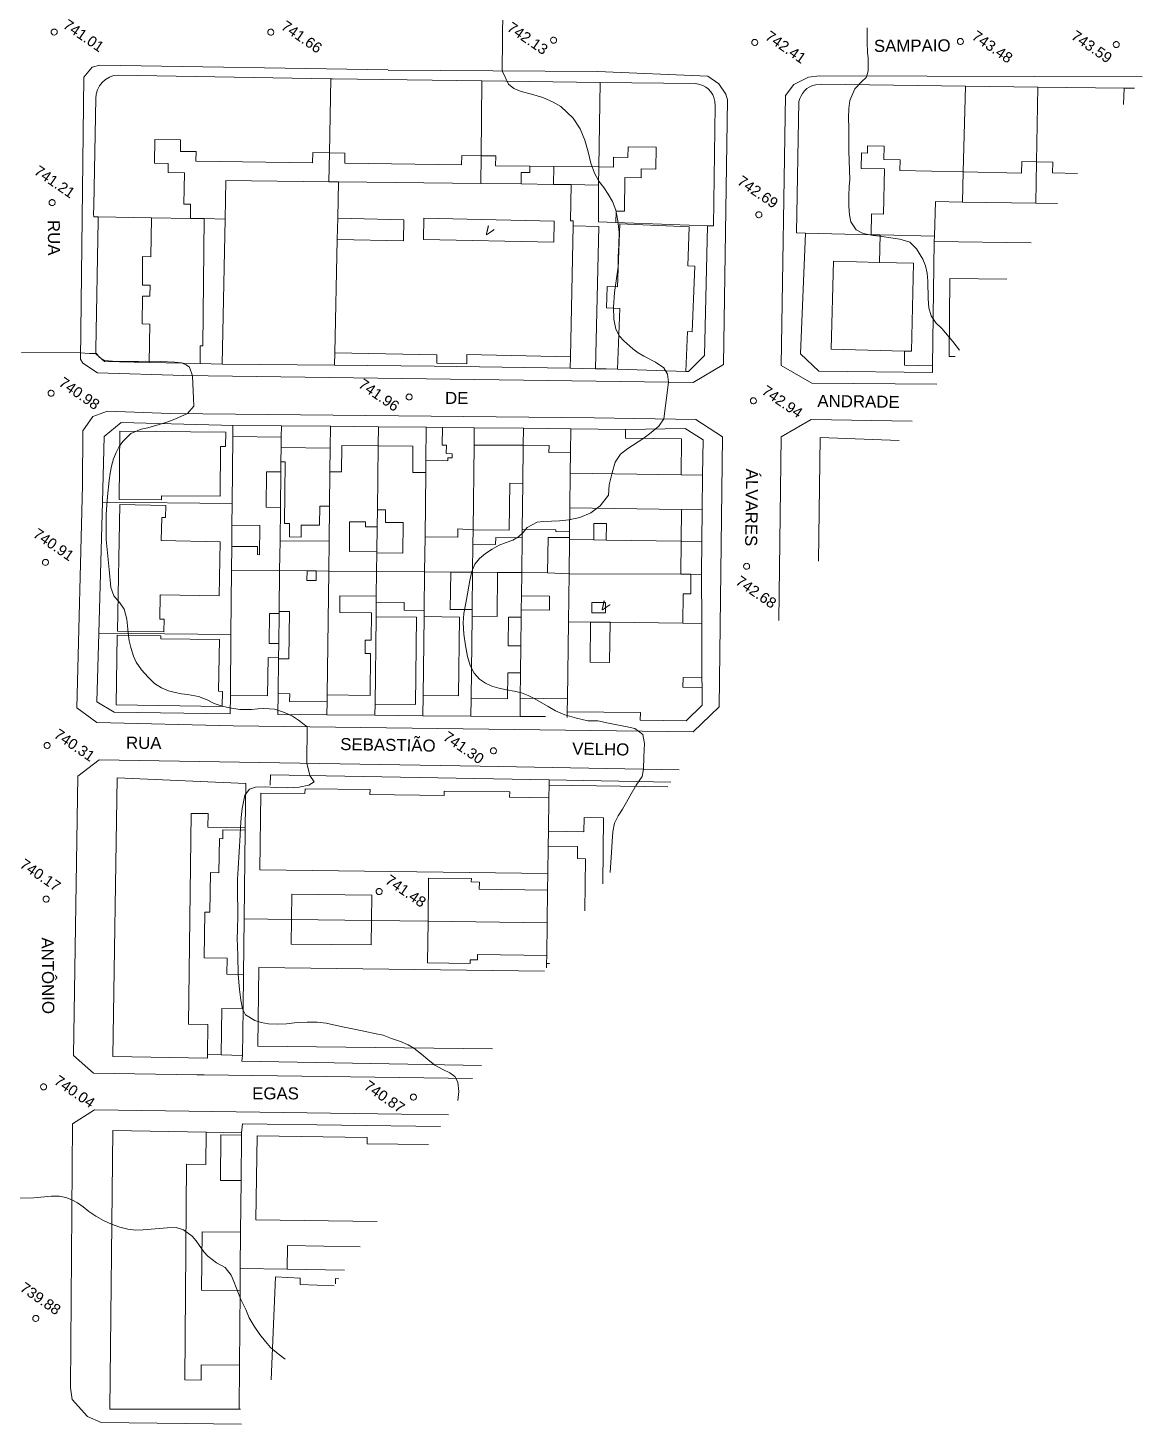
# Model space of a CAD drawing. Header units: metres. Extents: x 322294 to 7190115, y 7390841 to 10157759.
# Drawn here: x 323578.5 to 323763.4, y 7393015.8 to 7393247.5 of the extents above; entities that cross this region are included whole.
import ezdxf
from ezdxf.enums import TextEntityAlignment as Align

# ---------------------------------------------------------------- set-up
doc = ezdxf.new("R2010")
doc.units = ezdxf.units.M
doc.layers.get('0').update_dxf_attribs({"lineweight": 18})
for name, color, linetype, lineweight in [('100_SIST_VIARIO_MEIO_FIO', 1, 'Continuous', 18), ('160_P_SIMP_ASF_TOP', 7, 'Continuous', 18), ('168_P_SIMP_PARALE_TOP', 7, 'Continuous', 18), ('206_MURO_E_MURO_ARRIMO', 7, 'Continuous', 18), ('214_PROJ_BEIRAL_EDIF', 10, 'Continuous', 18), ('600_CURVA_MESTRA', 14, 'Continuous', 18), ('604_CURVA_INTERM', 7, 'Continuous', 18), ('606_PTO_COTADO', 7, 'Continuous', 18), ('608_PTO_COTADO_INTERVIA', 1, 'Continuous', 18)]:
    doc.layers.add(name, color=color, linetype=linetype, lineweight=lineweight)
doc.styles.add('Style-Arial', font='arial.ttf', dxfattribs={"height": 1.75})

# ---------------------------------------------------------------- blocks, each defined once
blk = doc.blocks.new('SP09')
at = {"color": 0, "linetype": 'Continuous'}
blk.add_lwpolyline([(-0.03, -0.51), (-0.14, -0.49), (-0.24, -0.46), (-0.31, -0.42), (-0.35, -0.39), (-0.42, -0.31), (-0.47, -0.24), (-0.51, -0.15), (-0.52, -0.09), (-0.52, 0.03), (-0.51, 0.11), (-0.48, 0.2), (-0.44, 0.27), (-0.4, 0.33), (-0.32, 0.39), (-0.23, 0.44), (-0.15, 0.48), (-0.1, 0.48), (-0.03, 0.48), (0.08, 0.48), (0.19, 0.44), (0.27, 0.4), (0.35, 0.32), (0.41, 0.23), (0.46, 0.11), (0.48, 0.03), (0.48, -0.03), (0.47, -0.08), (0.44, -0.21), (0.38, -0.3), (0.31, -0.38), (0.23, -0.44), (0.1, -0.49), (0.02, -0.51)], close=True, dxfattribs=at)
blk = doc.blocks.new('SP10')
at = {"color": 0, "linetype": 'Continuous'}
blk.add_lwpolyline([(-0.03, -0.51), (-0.14, -0.49), (-0.24, -0.46), (-0.31, -0.42), (-0.35, -0.39), (-0.42, -0.31), (-0.47, -0.24), (-0.51, -0.15), (-0.52, -0.09), (-0.52, 0.03), (-0.51, 0.11), (-0.48, 0.2), (-0.44, 0.27), (-0.4, 0.33), (-0.32, 0.39), (-0.23, 0.44), (-0.15, 0.48), (-0.1, 0.48), (-0.03, 0.48), (0.08, 0.48), (0.19, 0.44), (0.27, 0.4), (0.35, 0.32), (0.41, 0.23), (0.46, 0.11), (0.48, 0.03), (0.48, -0.03), (0.47, -0.08), (0.44, -0.21), (0.38, -0.3), (0.31, -0.38), (0.23, -0.44), (0.1, -0.49), (0.02, -0.51)], close=True, dxfattribs=at)

msp = doc.modelspace()

# ---------------------------------------------------------------- linework, layer by layer
at = {"layer": '100_SIST_VIARIO_MEIO_FIO'}
for points in [[(323604.357, 7393189.792), (323590.021, 7393190.247), (323587.569, 7393191.875), (323587.169, 7393192.508), (323587.725, 7393239.342), (323589.118, 7393240.981), (323590.397, 7393241.331), (323638.238, 7393240.537)], [(323638.24, 7393240.499), (323673.008, 7393240.265), (323691.315, 7393239.516), (323693.107, 7393238.258), (323694.3, 7393236.507), (323694.558, 7393235.57), (323693.914, 7393191.639), (323688.852, 7393188.674), (323604.357, 7393189.793)], [(323729.286, 7393188.364), (323708.545, 7393188.53), (323703.487, 7393191.498), (323704.188, 7393236.277), (323705.576, 7393238.114), (323708.001, 7393239.334), (323709.858, 7393239.583), (323763.376, 7393239.372)], [(323602.062, 7393183.519), (323672.45, 7393182.797), (323689.326, 7393182.521), (323693.713, 7393179.656), (323693.198, 7393134.831), (323688.886, 7393130.649), (323612.541, 7393131.669), (323589.9, 7393132.232), (323586.585, 7393134.663), (323587.536, 7393171.619)], [(323587.536, 7393171.619), (323587.56, 7393180.619), (323589.238, 7393183.037), (323591.665, 7393183.874), (323602.062, 7393183.519)], [(323703.076, 7393149.147), (323703.478, 7393179.665), (323708.47, 7393182.493), (323725.205, 7393182.259)], [(323606.493, 7393073.72), (323589.333, 7393073.991), (323586.015, 7393076.933), (323586.721, 7393123.31), (323590.307, 7393126.044), (323653.506, 7393124.983), (323686.528, 7393124.388)], [(323652.271, 7393073.131), (323607.715, 7393073.72), (323606.493, 7393073.72)], [(323613.929, 7393015.762), (323590.61, 7393016.046), (323588.321, 7393016.993), (323585.821, 7393019.853), (323585.511, 7393021.768), (323585.847, 7393065.616), (323589.48, 7393067.919), (323640.462, 7393067.187), (323648.233, 7393067.089)]]:
    msp.add_lwpolyline(points, dxfattribs=at)
at = {"layer": '206_MURO_E_MURO_ARRIMO'}
for p, q in [((323707.503, 7393213.437), (323706.709, 7393193.435)), ((323645.883, 7393191.358), (323629.337, 7393191.531)), ((323668.44, 7393191.017), (323645.883, 7393191.358)), ((323706.709, 7393193.435), (323709.725, 7393190.517)), ((323672.681, 7393190.953), (323668.44, 7393191.017)), ((323709.725, 7393190.517), (323728.586, 7393190.337)), ((323591.134, 7393179.666), (323593.908, 7393182.031)), ((323593.908, 7393182.031), (323610.578, 7393181.549)), ((323590.826, 7393168.788), (323591.134, 7393179.666)), ((323610.578, 7393181.549), (323612.455, 7393181.532)), ((323612.455, 7393181.532), (323620.521, 7393181.457)), ((323620.521, 7393181.457), (323628.662, 7393181.382)), ((323628.662, 7393181.382), (323636.615, 7393181.308)), ((323636.615, 7393181.308), (323644.578, 7393181.235)), ((323644.578, 7393181.235), (323647.243, 7393181.205)), ((323652.532, 7393181.145), (323660.699, 7393181.053)), ((323660.699, 7393181.053), (323668.57, 7393180.964)), ((323677.63, 7393180.861), (323687.517, 7393181.034)), ((323687.517, 7393181.034), (323690.514, 7393179.128)), ((323690.514, 7393179.128), (323690.445, 7393173.26)), ((323590.21, 7393147.026), (323590.826, 7393168.788)), ((323690.378, 7393167.528), (323690.317, 7393162.25)), ((323690.317, 7393162.25), (323690.255, 7393156.994)), ((323690.255, 7393156.994), (323690.256, 7393156.813)), ((323690.256, 7393156.813), (323690.291, 7393148.661)), ((323589.888, 7393135.664), (323590.21, 7393147.026)), ((323690.329, 7393139.66), (323690.336, 7393138.027)), ((323592.775, 7393133.939), (323589.888, 7393135.664)), ((323612.03, 7393133.646), (323592.775, 7393133.939)), ((323619.951, 7393133.535), (323628.093, 7393133.472)), ((323628.093, 7393133.472), (323636.046, 7393133.411)), ((323636.046, 7393133.411), (323644.009, 7393133.349)), ((323644.009, 7393133.349), (323651.964, 7393133.288)), ((323651.964, 7393133.288), (323660.131, 7393133.225)), ((323660.131, 7393133.225), (323664.344, 7393133.192)), ((323618.657, 7393121.798), (323618.709, 7393123.557)), ((323618.709, 7393123.557), (323664.972, 7393122.708)), ((323664.972, 7393122.708), (323685.158, 7393122.338)), ((323610.524, 7393077.047), (323608.26, 7393077.118)), ((323613.953, 7393075.978), (323614.072, 7393076.936)), ((323653.711, 7393075.285), (323613.953, 7393075.978)), ((323608.058, 7393064.194), (323613.9, 7393064.114)), ((323613.9, 7393064.114), (323614.079, 7393065.606)), ((323614.079, 7393065.606), (323646.934, 7393065.146)), ((323613.75, 7393018.261), (323613.496, 7393018.261))]:
    msp.add_line(p, q, dxfattribs=at)
for points in [[(323668.44, 7393191.017), (323668.482, 7393192.941)], [(323728.586, 7393190.337), (323728.601, 7393191.444)], [(323612.438, 7393179.674), (323612.455, 7393181.532)], [(323620.499, 7393179.602), (323620.521, 7393181.457)], [(323628.662, 7393181.382), (323628.619, 7393177.77)], [(323636.615, 7393181.308), (323636.578, 7393178.165)], [(323644.578, 7393181.235), (323644.512, 7393175.688)], [(323660.666, 7393178.272), (323660.699, 7393181.053)], [(323620.36, 7393167.923), (323620.43, 7393173.805)], [(323590.826, 7393168.788), (323612.34, 7393168.597)], [(323612.277, 7393161.447), (323612.308, 7393164.976)], [(323636.418, 7393164.705), (323636.369, 7393160.543)], [(323652.331, 7393164.201), (323652.303, 7393161.819)], [(323660.483, 7393162.877), (323660.5, 7393164.294)], [(323686.867, 7393162.303), (323690.317, 7393162.25)], [(323644.292, 7393157.233), (323648.638, 7393157.198)], [(323690.256, 7393156.813), (323688.507, 7393156.821)], [(323636.27, 7393152.204), (323636.241, 7393149.782)], [(323620.091, 7393145.31), (323620.151, 7393150.305)], [(323644.216, 7393150.833), (323644.204, 7393149.799)], [(323652.174, 7393150.951), (323652.161, 7393149.845)], [(323590.21, 7393147.026), (323612.147, 7393146.831)], [(323620.061, 7393142.782), (323620.064, 7393142.974)], [(323612.03, 7393133.646), (323612.057, 7393136.7)], [(323619.951, 7393133.535), (323619.993, 7393137.021)], [(323628.119, 7393135.648), (323628.093, 7393133.472)], [(323644.049, 7393136.712), (323644.009, 7393133.349)], [(323651.999, 7393136.21), (323651.964, 7393133.288)], [(323660.131, 7393133.225), (323660.167, 7393136.243)], [(323636.068, 7393135.27), (323636.046, 7393133.411)], [(323667.971, 7393133.051), (323667.983, 7393134.011)], [(323664.96, 7393121.801), (323664.972, 7393122.708)], [(323614.518, 7393114.331), (323614.524, 7393114.76)], [(323622.22, 7393099.519), (323614.343, 7393099.619)], [(323644.863, 7393099.232), (323635.497, 7393099.351)], [(323664.54, 7393091.488), (323664.55, 7393092.204)], [(323614.233, 7393090.395), (323614.165, 7393084.715)], [(323613.9, 7393064.114), (323613.896, 7393063.719)], [(323613.83, 7393056.191), (323613.754, 7393047.597)], [(323621.468, 7393041.465), (323613.702, 7393041.597)], [(323613.56, 7393025.527), (323613.669, 7393037.936)]]:
    msp.add_lwpolyline(points, dxfattribs=at)
at = {"layer": '214_PROJ_BEIRAL_EDIF'}
for points in [[(323605.423, 7393215.894), (323598.943, 7393216.005), (323590.089, 7393216.156), (323589.39, 7393216.133), (323589.353, 7393216.587), (323589.417, 7393217.985), (323589.722, 7393235.772), (323589.797, 7393236.508), (323590.006, 7393237.218), (323590.343, 7393237.877), (323590.796, 7393238.463), (323591.348, 7393238.956), (323591.982, 7393239.338), (323592.675, 7393239.596), (323593.406, 7393239.682), (323628.717, 7393239.077), (323628.506, 7393226.783), (323625.733, 7393226.82), (323625.711, 7393225.119), (323606.35, 7393225.378), (323606.372, 7393226.988), (323603.763, 7393227.023), (323603.788, 7393228.926), (323599.531, 7393228.983), (323599.479, 7393225.061), (323601.742, 7393225.031), (323601.722, 7393223.519), (323604.427, 7393223.482), (323604.357, 7393218.25), (323605.455, 7393218.235)], [(323653.675, 7393226.293), (323650.453, 7393226.333), (323650.432, 7393224.799), (323631.052, 7393225.058), (323631.075, 7393226.748), (323628.506, 7393226.783), (323628.717, 7393239.077), (323628.981, 7393239.072), (323653.815, 7393238.741)], [(323653.675, 7393226.293), (323656.089, 7393226.263), (323656.07, 7393224.624), (323661.762, 7393224.56), (323665.729, 7393224.516), (323673.217, 7393224.431), (323673.431, 7393238.478), (323653.815, 7393238.741)], [(323673.431, 7393238.478), (323689.194, 7393238.268), (323689.749, 7393238.156), (323690.457, 7393237.934), (323690.964, 7393237.666), (323691.334, 7393237.379), (323691.8, 7393236.927), (323692.117, 7393236.414), (323692.29, 7393235.983), (323692.464, 7393235.317), (323692.499, 7393234.594), (323692.217, 7393214.653), (323691.24, 7393214.687), (323676.056, 7393215.225), (323676.077, 7393217.119), (323677.464, 7393217.104), (323677.527, 7393222.669), (323680.224, 7393222.638), (323680.241, 7393224.105), (323682.66, 7393224.078), (323682.701, 7393227.706), (323678.067, 7393227.758), (323678.047, 7393226.007), (323675.645, 7393226.034), (323675.627, 7393224.404), (323673.217, 7393224.431)], [(323733.704, 7393223.628), (323723.184, 7393223.867), (323723.223, 7393225.602), (323720.496, 7393225.664), (323720.547, 7393227.886), (323717.806, 7393227.948), (323717.778, 7393226.734), (323716.817, 7393226.755), (323716.759, 7393224.207), (323720.612, 7393224.119), (323720.441, 7393216.614), (323718.472, 7393216.658), (323718.393, 7393213.19), (323707.503, 7393213.437), (323706.004, 7393213.51), (323706.407, 7393235.311), (323706.584, 7393235.775), (323706.752, 7393236.15), (323707.02, 7393236.617), (323707.354, 7393237.073), (323707.74, 7393237.437), (323708.096, 7393237.675), (323708.671, 7393237.957), (323709.213, 7393238.079), (323710.192, 7393238.184), (323734.076, 7393237.863)], [(323745.835, 7393225.271), (323743.418, 7393225.326), (323743.374, 7393223.408), (323733.704, 7393223.628), (323734.076, 7393237.863), (323746.049, 7393237.703)], [(323628.424, 7393221.98), (323611.328, 7393222.172), (323611.195, 7393215.795), (323607.726, 7393215.854), (323605.423, 7393215.894), (323605.455, 7393218.235), (323604.357, 7393218.25), (323604.427, 7393223.482), (323601.722, 7393223.519), (323601.742, 7393225.031), (323599.479, 7393225.061), (323599.531, 7393228.983), (323603.788, 7393228.926), (323603.763, 7393227.023), (323606.372, 7393226.988), (323606.35, 7393225.378), (323625.711, 7393225.119), (323625.733, 7393226.82), (323628.506, 7393226.783)], [(323628.506, 7393226.783), (323628.424, 7393221.98), (323629.995, 7393221.962), (323653.623, 7393221.696), (323653.675, 7393226.293), (323650.453, 7393226.333), (323650.432, 7393224.799), (323631.052, 7393225.058), (323631.075, 7393226.748)], [(323660.326, 7393221.611), (323660.348, 7393223.514), (323661.75, 7393223.498), (323661.762, 7393224.56), (323656.07, 7393224.624), (323656.089, 7393226.263), (323653.675, 7393226.293), (323653.623, 7393221.696)], [(323676.056, 7393215.225), (323673.151, 7393215.328), (323673.171, 7393221.437), (323673.217, 7393224.431), (323675.627, 7393224.404), (323675.645, 7393226.034), (323678.047, 7393226.007), (323678.067, 7393227.758), (323682.701, 7393227.706), (323682.66, 7393224.078), (323680.241, 7393224.105), (323680.224, 7393222.638), (323677.527, 7393222.669), (323677.464, 7393217.104), (323676.077, 7393217.119)], [(323728.904, 7393212.95), (323729.072, 7393218.684), (323733.573, 7393218.611), (323733.704, 7393223.628), (323723.184, 7393223.867), (323723.223, 7393225.602), (323720.496, 7393225.664), (323720.547, 7393227.886), (323717.806, 7393227.948), (323717.778, 7393226.734), (323716.817, 7393226.755), (323716.759, 7393224.207), (323720.612, 7393224.119), (323720.441, 7393216.614), (323718.472, 7393216.658), (323718.393, 7393213.19), (323719.896, 7393213.155)], [(323673.217, 7393224.431), (323665.729, 7393224.516), (323665.695, 7393221.543), (323668.596, 7393221.507), (323673.171, 7393221.437)], [(323745.835, 7393225.271), (323743.418, 7393225.326), (323743.374, 7393223.408), (323733.704, 7393223.628), (323733.573, 7393218.611), (323745.717, 7393218.414)], [(323629.865, 7393215.922), (323629.789, 7393212.407), (323629.381, 7393193.606), (323629.337, 7393191.531), (323610.692, 7393191.726), (323611.195, 7393215.795), (323611.328, 7393222.172), (323628.424, 7393221.98), (323629.995, 7393221.962)], [(323629.865, 7393215.922), (323640.864, 7393215.684), (323640.788, 7393212.169), (323629.789, 7393212.407), (323629.381, 7393193.606), (323646.329, 7393193.239), (323646.299, 7393191.87), (323651.29, 7393191.762), (323651.323, 7393193.312), (323668.482, 7393192.941), (323668.953, 7393214.671), (323668.97, 7393215.493), (323668.526, 7393215.508), (323668.596, 7393221.507), (323665.695, 7393221.543), (323660.326, 7393221.611), (323653.623, 7393221.696), (323629.995, 7393221.962)], [(323668.953, 7393214.671), (323668.97, 7393215.493), (323668.526, 7393215.508), (323668.596, 7393221.507), (323673.171, 7393221.437), (323673.151, 7393215.328), (323676.056, 7393215.225), (323691.24, 7393214.687), (323690.737, 7393193.154), (323688.087, 7393190.463), (323687.658, 7393190.478), (323687.922, 7393197.108), (323688.692, 7393197.078), (323689.126, 7393207.992), (323687.974, 7393208.038), (323688.231, 7393214.513), (323676.717, 7393214.97), (323676.302, 7393204.525), (323674.606, 7393204.592), (323674.465, 7393201.036), (323676.711, 7393200.947), (323676.31, 7393190.863), (323674.44, 7393190.926), (323672.681, 7393190.953), (323673.193, 7393214.579)], [(323598.943, 7393216.005), (323598.875, 7393209.531), (323597.495, 7393209.545), (323597.446, 7393204.837), (323598.729, 7393204.824), (323598.709, 7393202.982), (323597.479, 7393202.995), (323597.431, 7393198.377), (323598.665, 7393198.364), (323598.598, 7393191.997), (323591.182, 7393192.163), (323589.743, 7393193.427), (323589.724, 7393194.148), (323590.089, 7393215.47), (323590.089, 7393216.156)], [(323598.943, 7393216.005), (323605.423, 7393215.894), (323607.726, 7393215.854), (323607.505, 7393194.765), (323607.061, 7393194.77), (323607.03, 7393191.808), (323598.598, 7393191.997), (323598.665, 7393198.364), (323597.431, 7393198.377), (323597.479, 7393202.995), (323598.709, 7393202.982), (323598.729, 7393204.824), (323597.446, 7393204.837), (323597.495, 7393209.545), (323598.875, 7393209.531)], [(323607.726, 7393215.854), (323607.505, 7393194.765), (323607.061, 7393194.77), (323607.03, 7393191.808), (323610.692, 7393191.726), (323611.195, 7393215.795)], [(323665.81, 7393215.44), (323665.734, 7393211.94), (323644.112, 7393212.408), (323644.188, 7393215.908)], [(323676.31, 7393190.863), (323687.658, 7393190.478), (323687.922, 7393197.108), (323688.692, 7393197.078), (323689.126, 7393207.992), (323687.974, 7393208.038), (323688.231, 7393214.513), (323676.717, 7393214.97), (323676.302, 7393204.525), (323674.606, 7393204.592), (323674.465, 7393201.036), (323676.711, 7393200.947)], [(323728.904, 7393212.95), (323719.896, 7393213.155), (323719.792, 7393208.589), (323725.456, 7393208.443), (323725.079, 7393193.854), (323723.961, 7393193.883), (323723.928, 7393191.51), (323728.601, 7393191.444), (323728.892, 7393212.058)], [(323719.792, 7393208.589), (323712.141, 7393208.787), (323711.763, 7393194.198), (323723.961, 7393193.883), (323725.079, 7393193.854), (323725.456, 7393208.443)], [(323611.278, 7393180.399), (323611.257, 7393178.033), (323610.412, 7393178.04), (323610.338, 7393169.773), (323600.619, 7393169.86), (323600.613, 7393169.195), (323593.598, 7393169.257), (323593.698, 7393180.555)], [(323612.308, 7393164.976), (323616.934, 7393164.935), (323616.891, 7393160.078), (323616.54, 7393160.081), (323616.552, 7393161.409), (323612.277, 7393161.447), (323612.242, 7393157.487), (323620.235, 7393157.424), (323620.294, 7393162.39), (323620.36, 7393167.923), (323617.989, 7393167.944), (323618.041, 7393173.826), (323620.43, 7393173.805), (323620.45, 7393175.516), (323620.478, 7393177.843), (323620.499, 7393179.602), (323612.438, 7393179.674), (323612.34, 7393168.597)], [(323644.512, 7393175.688), (323644.488, 7393173.705), (323644.361, 7393163.018), (323649.796, 7393162.969), (323649.809, 7393164.361), (323652.331, 7393164.201), (323652.498, 7393178.271), (323652.532, 7393181.145), (323647.243, 7393181.205), (323647.217, 7393178.242), (323647.912, 7393178.236), (323647.9, 7393176.853), (323648.88, 7393176.844), (323648.873, 7393176.129), (323648.134, 7393176.136), (323648.13, 7393175.656)], [(323686.888, 7393173.314), (323668.478, 7393173.596), (323668.521, 7393177.009), (323668.57, 7393180.964), (323677.63, 7393180.861), (323677.613, 7393179.433), (323686.959, 7393179.322)], [(323620.45, 7393175.516), (323620.478, 7393177.843), (323628.619, 7393177.77), (323628.572, 7393173.82), (323628.504, 7393168.118), (323626.878, 7393168.132), (323626.85, 7393164.971), (323623.806, 7393164.998), (323623.788, 7393162.996), (323621.858, 7393163.014), (323621.878, 7393165.228), (323621.058, 7393165.236), (323621.149, 7393175.51)], [(323628.572, 7393173.82), (323628.504, 7393168.118), (323628.435, 7393162.318), (323628.376, 7393157.359), (323636.33, 7393157.296), (323636.367, 7393160.378), (323636.369, 7393160.543), (323631.812, 7393160.583), (323631.856, 7393165.548), (323634.498, 7393165.525), (323634.491, 7393164.722), (323636.418, 7393164.705), (323636.452, 7393167.539), (323636.578, 7393178.165), (323630.533, 7393178.218), (323630.494, 7393173.803)], [(323636.367, 7393160.378), (323636.33, 7393157.296), (323644.292, 7393157.233), (323644.361, 7393163.018), (323644.488, 7393173.705), (323642.319, 7393173.724), (323642.358, 7393178.113), (323636.578, 7393178.165), (323636.452, 7393167.539), (323637.803, 7393167.527), (323637.784, 7393165.443), (323640.709, 7393165.417), (323640.664, 7393160.34)], [(323660.666, 7393178.272), (323660.59, 7393171.908), (323658.444, 7393171.934), (323658.351, 7393164.129), (323652.331, 7393164.201), (323652.498, 7393178.271)], [(323660.5, 7393164.294), (323660.59, 7393171.908), (323660.666, 7393178.272), (323664.948, 7393178.223), (323664.934, 7393177.052), (323668.521, 7393177.009), (323668.478, 7393173.596), (323668.406, 7393167.864), (323668.357, 7393163.884), (323666.066, 7393163.912), (323666.07, 7393164.228)], [(323686.888, 7393173.314), (323668.478, 7393173.596), (323668.406, 7393167.864), (323686.93, 7393167.581), (323690.378, 7393167.528), (323690.445, 7393173.26)], [(323610.369, 7393162.231), (323610.192, 7393153.221), (323600.429, 7393153.413), (323600.349, 7393149.376), (323601.06, 7393149.362), (323601.018, 7393147.249), (323593.306, 7393147.4), (323593.718, 7393168.397), (323601.343, 7393168.247), (323601.304, 7393166.262), (323600.668, 7393166.275), (323600.593, 7393162.423)], [(323672.372, 7393162.525), (323668.34, 7393162.587), (323668.344, 7393162.906), (323668.357, 7393163.884), (323668.406, 7393167.864), (323686.93, 7393167.581), (323686.867, 7393162.303), (323674.456, 7393162.493), (323674.489, 7393165.251), (323672.405, 7393165.276)], [(323628.376, 7393157.359), (323628.435, 7393162.318), (323620.294, 7393162.39), (323620.235, 7393157.424), (323624.788, 7393157.388), (323626.292, 7393157.376)], [(323652.303, 7393161.819), (323652.248, 7393157.17), (323656.415, 7393157.137), (323660.415, 7393157.105), (323660.483, 7393162.877), (323656.094, 7393162.929), (323656.081, 7393161.774)], [(323668.344, 7393162.906), (323664.779, 7393162.948), (323664.709, 7393157.071), (323668.27, 7393156.915), (323668.34, 7393162.587)], [(323686.802, 7393156.829), (323668.27, 7393156.915), (323668.34, 7393162.587), (323672.372, 7393162.525), (323674.456, 7393162.493), (323686.867, 7393162.303)], [(323612.057, 7393136.7), (323618.239, 7393136.626), (323618.314, 7393142.995), (323620.064, 7393142.974), (323620.091, 7393145.31), (323618.511, 7393145.329), (323618.571, 7393150.323), (323620.151, 7393150.305), (323620.155, 7393150.648), (323620.235, 7393157.424), (323612.242, 7393157.487), (323612.147, 7393146.831)], [(323620.155, 7393150.648), (323621.873, 7393150.628), (323621.78, 7393142.762), (323620.061, 7393142.782), (323619.993, 7393137.021), (323621.904, 7393136.998), (323621.889, 7393135.722), (323628.119, 7393135.648), (323628.132, 7393136.805), (323628.376, 7393157.359), (323626.292, 7393157.376), (323626.273, 7393155.782), (323624.769, 7393155.8), (323624.788, 7393157.388), (323620.235, 7393157.424)], [(323628.132, 7393136.805), (323635.235, 7393136.721), (323635.318, 7393143.655), (323634.404, 7393143.666), (323634.43, 7393145.872), (323635.418, 7393145.86), (323635.472, 7393150.399), (323630.207, 7393150.462), (323630.241, 7393153.269), (323636.281, 7393153.198), (323636.33, 7393157.296), (323628.376, 7393157.359)], [(323644.216, 7393150.833), (323644.292, 7393157.233), (323636.33, 7393157.296), (323636.281, 7393153.198), (323636.27, 7393152.204), (323640.906, 7393152.149), (323640.891, 7393150.873)], [(323648.638, 7393157.198), (323652.248, 7393157.17), (323652.174, 7393150.951), (323648.564, 7393150.994)], [(323660.415, 7393157.105), (323656.415, 7393157.137), (323656.328, 7393149.795), (323652.161, 7393149.845), (323651.999, 7393136.21), (323658.067, 7393136.138), (323658.118, 7393140.466), (323660.217, 7393140.441), (323660.27, 7393144.943), (323658.143, 7393144.969), (323658.2, 7393149.723), (323660.327, 7393149.698), (323660.341, 7393150.938), (323660.369, 7393153.246)], [(323660.369, 7393153.246), (323665.037, 7393153.19), (323665.01, 7393150.882), (323660.341, 7393150.938), (323660.327, 7393149.698), (323660.27, 7393144.943), (323660.217, 7393140.441), (323660.167, 7393136.243), (323668.01, 7393136.15), (323668.17, 7393148.944), (323668.27, 7393156.915), (323664.709, 7393157.071), (323660.415, 7393157.105)], [(323671.835, 7393148.897), (323675.085, 7393148.855), (323687.176, 7393148.701), (323687.234, 7393153.58), (323688.468, 7393153.565), (323688.507, 7393156.821), (323686.802, 7393156.829), (323668.27, 7393156.915), (323668.17, 7393148.944)], [(323674.317, 7393152.125), (323672.06, 7393152.152), (323672.04, 7393150.443), (323674.297, 7393150.416)], [(323636.068, 7393135.27), (323636.241, 7393149.782), (323642.958, 7393149.702), (323642.786, 7393135.19)], [(323644.049, 7393136.712), (323644.204, 7393149.799), (323650.077, 7393149.729), (323649.922, 7393136.642)], [(323680.085, 7393132.58), (323687.728, 7393132.478), (323690.348, 7393135.078), (323690.336, 7393138.027), (323687.171, 7393138.065), (323687.191, 7393139.698), (323690.329, 7393139.66), (323690.291, 7393148.661), (323687.176, 7393148.701), (323675.085, 7393148.855), (323675.006, 7393142.202), (323671.756, 7393142.24), (323671.835, 7393148.897), (323668.17, 7393148.944), (323668.01, 7393136.15), (323667.983, 7393134.011), (323680.1, 7393133.867)], [(323610.242, 7393145.978), (323610.112, 7393137.402), (323610.753, 7393137.392), (323610.715, 7393134.862), (323593.088, 7393135.129), (323593.265, 7393146.736), (323600.499, 7393146.626), (323600.491, 7393146.126)], [(323614.611, 7393122.094), (323614.524, 7393114.76), (323608.338, 7393114.834), (323608.365, 7393117.102), (323605.537, 7393117.135), (323605.12, 7393082.128), (323608.319, 7393082.09), (323608.26, 7393077.118), (323608.274, 7393076.495), (323592.537, 7393076.764), (323593.243, 7393123.05)], [(323664.757, 7393107.175), (323664.82, 7393111.707), (323664.854, 7393114.159), (323664.931, 7393119.732), (323658.407, 7393119.809), (323658.418, 7393120.717), (323647.536, 7393120.847), (323647.528, 7393120.109), (323635.227, 7393120.256), (323635.237, 7393121.073), (323624.451, 7393121.201), (323624.441, 7393120.415), (323617.085, 7393120.503), (323616.932, 7393107.746)], [(323614.518, 7393114.331), (323614.343, 7393099.619), (323614.233, 7393090.395), (323611.472, 7393090.428), (323611.505, 7393093.128), (323607.706, 7393093.173), (323607.796, 7393100.724), (323608.653, 7393100.714), (323608.731, 7393107.293), (323610.162, 7393107.276), (323610.229, 7393112.938), (323610.779, 7393112.931), (323610.797, 7393114.376)], [(323664.719, 7393104.407), (323664.644, 7393098.981), (323644.863, 7393099.232), (323644.949, 7393106.392), (323652.052, 7393106.307), (323652.045, 7393105.751), (323653.39, 7393105.735), (323653.376, 7393104.543)], [(323622.22, 7393099.519), (323635.497, 7393099.351), (323635.547, 7393103.582), (323622.27, 7393103.741)], [(323622.22, 7393099.519), (323635.497, 7393099.351), (323635.449, 7393095.288), (323622.171, 7393095.446)], [(323664.568, 7393093.552), (323664.644, 7393098.981), (323644.863, 7393099.232), (323644.781, 7393092.307), (323651.852, 7393092.222), (323651.859, 7393092.823), (323653.087, 7393092.809), (323653.097, 7393093.689)], [(323614.165, 7393084.715), (323614.072, 7393076.936), (323610.524, 7393077.047), (323610.616, 7393084.757)], [(323613.56, 7393025.527), (323613.496, 7393018.261), (323592.059, 7393018.24), (323592.564, 7393064.468), (323608.058, 7393064.194), (323608.011, 7393058.852), (323604.793, 7393058.88), (323604.478, 7393023.101), (323607.194, 7393023.077), (323607.216, 7393025.583)], [(323613.83, 7393056.191), (323613.896, 7393063.719), (323610.497, 7393063.749), (323610.431, 7393056.221)], [(323613.702, 7393041.597), (323613.754, 7393047.597), (323607.373, 7393047.653), (323607.288, 7393037.992), (323613.669, 7393037.936)]]:
    msp.add_lwpolyline(points, close=True, dxfattribs=at)
for points in [[(323760.32, 7393234.8), (323760.401, 7393237.51), (323746.049, 7393237.703), (323745.835, 7393225.271)], [(323760.32, 7393234.8), (323760.401, 7393237.51), (323762.116, 7393237.487)], [(323752.681, 7393223.369), (323748.502, 7393223.464), (323748.541, 7393225.209), (323745.835, 7393225.271), (323745.717, 7393218.414), (323749.33, 7393218.355)], [(323745.835, 7393225.271), (323748.541, 7393225.209), (323748.502, 7393223.464), (323752.681, 7393223.369)], [(323749.33, 7393218.355), (323745.717, 7393218.414), (323733.573, 7393218.611), (323729.072, 7393218.684), (323728.904, 7393212.95), (323728.892, 7393212.058), (323744.992, 7393211.865)], [(323732.362, 7393192.967), (323731.337, 7393192.979), (323731.492, 7393205.932), (323740.951, 7393205.819)], [(323723.063, 7393179.053), (323709.924, 7393179.505), (323709.657, 7393158.995)], [(323664.854, 7393114.159), (323664.931, 7393119.732), (323664.96, 7393121.801), (323684.642, 7393121.566)], [(323673.862, 7393105.437), (323673.993, 7393116.393), (323670.774, 7393116.431), (323670.746, 7393114.088), (323664.854, 7393114.159)], [(323670.887, 7393100.985), (323670.99, 7393109.607), (323669.647, 7393109.623), (323669.671, 7393111.649), (323664.82, 7393111.707), (323664.757, 7393107.175), (323664.719, 7393104.407), (323664.644, 7393098.981), (323664.568, 7393093.552)], [(323664.193, 7393090.969), (323616.791, 7393091.534), (323616.635, 7393078.497), (323655.547, 7393078.033)], [(323664.568, 7393093.552), (323664.55, 7393092.204), (323665.014, 7393092.198)], [(323644.931, 7393062.149), (323634.767, 7393062.285), (323634.781, 7393063.344), (323616.486, 7393063.589), (323616.299, 7393049.647), (323636.396, 7393049.378)], [(323630.999, 7393041.302), (323621.468, 7393041.465), (323621.535, 7393045.396), (323633.597, 7393045.191)], [(323618.836, 7393023.104), (323619.552, 7393040.181), (323623.663, 7393040.008), (323623.618, 7393038.936), (323629.259, 7393038.699)], [(323629.485, 7393039.038), (323629.522, 7393039.91), (323630.053, 7393039.888)]]:
    msp.add_lwpolyline(points, dxfattribs=at)
at = {"layer": '600_CURVA_MESTRA', "elevation": 740}
msp.add_lwpolyline([(323621.14, 7393026.551), (323620.696, 7393026.853), (323619.7, 7393027.619), (323618.731, 7393028.498), (323617.877, 7393029.472), (323616.968, 7393030.631), (323616.002, 7393032.008), (323615.151, 7393033.389), (323614.603, 7393034.8), (323613.798, 7393036.464), (323612.646, 7393039.45), (323612.187, 7393040.507), (323611.187, 7393041.76), (323609.737, 7393042.542), (323608.291, 7393043.612), (323607.632, 7393044.374), (323606.365, 7393046.155), (323605.718, 7393046.946), (323604.278, 7393048.008), (323603.044, 7393048.399), (323601.587, 7393048.348), (323597.606, 7393047.989), (323596.338, 7393047.975), (323595.029, 7393048.119), (323593.689, 7393048.444), (323592.351, 7393048.931), (323591.015, 7393049.543), (323589.711, 7393050.265), (323588.561, 7393051.045), (323587.616, 7393051.825), (323586.706, 7393052.497), (323585.762, 7393052.994), (323584.731, 7393053.397), (323583.664, 7393053.585), (323583.374, 7393053.584), (323582.348, 7393053.573), (323579.412, 7393053.343), (323576.862, 7393053.28)], dxfattribs=at)
at = {"layer": '604_CURVA_INTERM', "flags": 128}
for points, elevation in [([(323675.105, 7393107.297), (323675.336, 7393110.651), (323675.432, 7393112.456), (323675.555, 7393114.085), (323675.826, 7393115.533), (323676.402, 7393116.752), (323677.13, 7393117.859), (323677.812, 7393118.974), (323678.37, 7393120.016), (323679.434, 7393121.807), (323680.386, 7393123.245), (323680.613, 7393124.494), (323680.663, 7393126.525), (323680.786, 7393128.752), (323680.516, 7393130.247), (323679.774, 7393130.77), (323679.167, 7393131.199), (323677.919, 7393131.519), (323674.791, 7393132.103), (323673.052, 7393132.512), (323671.361, 7393132.484), (323669.481, 7393132.949), (323667.586, 7393133.51), (323666.032, 7393134.17), (323664.788, 7393134.848), (323662.58, 7393136.141), (323661.51, 7393136.689), (323660.378, 7393137.139), (323659.141, 7393137.426), (323657.868, 7393137.629), (323656.638, 7393137.904), (323655.478, 7393138.251), (323654.378, 7393138.722), (323653.381, 7393139.418), (323652.515, 7393140.387), (323651.845, 7393141.654), (323651.393, 7393143.189), (323651.09, 7393144.977), (323650.83, 7393146.89), (323650.715, 7393148.769), (323650.822, 7393150.318), (323651.248, 7393152.664), (323651.779, 7393155.79), (323652.144, 7393157.257), (323652.653, 7393158.476), (323653.408, 7393159.432), (323654.379, 7393160.262), (323655.493, 7393161.005), (323656.647, 7393161.639), (323657.818, 7393162.125), (323658.93, 7393162.501), (323659.889, 7393163.016), (323660.655, 7393163.76), (323661.326, 7393164.574), (323662.98, 7393165.452), (323664.051, 7393165.57), (323666.686, 7393165.703), (323668.231, 7393165.858), (323670.036, 7393166.253), (323671.857, 7393167.036), (323673.417, 7393168.203), (323674.792, 7393169.958), (323674.948, 7393171.665), (323675.399, 7393173.658), (323675.932, 7393175.449), (323676.804, 7393176.751), (323678.01, 7393177.726), (323680.531, 7393179.333), (323681.594, 7393180.11), (323683.159, 7393181.385), (323683.997, 7393182.608), (323684.764, 7393188.728), (323684.629, 7393190.024), (323684.012, 7393191.115), (323682.602, 7393192.037), (323680.666, 7393193.004), (323679.735, 7393193.589), (323678.881, 7393194.257), (323677.339, 7393195.594), (323676.633, 7393196.372), (323676.053, 7393197.501), (323675.712, 7393199.147), (323675.619, 7393201.183), (323675.816, 7393203.621), (323676.441, 7393207.851), (323676.442, 7393209.508), (323676.545, 7393211.525), (323676.568, 7393213.584), (323676.374, 7393215.519), (323676.012, 7393217.273), (323675.482, 7393218.707), (323674.781, 7393219.923), (323674.019, 7393221.002), (323673.207, 7393222.063), (323672.468, 7393223.401), (323671.901, 7393225.064), (323671.418, 7393226.927), (323670.887, 7393228.875), (323670.115, 7393230.756), (323668.926, 7393232.535), (323666.917, 7393234.461), (323665.643, 7393235.196), (323663.933, 7393235.972), (323662.03, 7393236.527), (323660.329, 7393236.948), (323659.09, 7393237.484), (323658.231, 7393238.159), (323657.179, 7393240.372), (323657.302, 7393250.609)], 742), ([(323717.748, 7393247.552), (323717.767, 7393245.07), (323717.831, 7393243.461), (323717.9, 7393242.478), (323717.926, 7393241.946), (323717.899, 7393240.405), (323717.671, 7393239.552), (323717.601, 7393239.312), (323716.853, 7393238.633), (323715.684, 7393237.396), (323714.875, 7393235.489), (323714.707, 7393234.167), (323714.672, 7393232.612), (323714.69, 7393230.877), (323714.69, 7393229.039), (323714.716, 7393227.13), (323714.895, 7393222.291), (323714.743, 7393221.228), (323714.678, 7393219.596), (323714.708, 7393217.938), (323714.795, 7393216.489), (323715.034, 7393215.347), (323715.945, 7393213.997), (323717.087, 7393213.391), (323718.756, 7393213.075), (323719.81, 7393212.947), (323722.087, 7393212.614), (323723.178, 7393212.436), (323724.806, 7393211.924), (323725.962, 7393210.824), (323726.998, 7393209.105), (323727.403, 7393208.046), (323727.683, 7393206.815), (323727.806, 7393205.493), (323727.848, 7393202.533), (323728.003, 7393201.075), (323728.385, 7393199.712), (323729.135, 7393198.566), (323730.143, 7393197.624), (323731.963, 7393195.469), (323733.059, 7393194.01)], 743), ([(323577.41, 7393193.663), (323587.181, 7393193.558), (323588.666, 7393193.473), (323589.82, 7393193.474), (323590.323, 7393192.833), (323591.22, 7393192.317), (323593.125, 7393192.153), (323594.388, 7393192.123), (323595.659, 7393192.127), (323596.802, 7393192.159), (323597.994, 7393192.213), (323600.45, 7393192.157), (323601.622, 7393192.065), (323602.865, 7393192.013), (323603.961, 7393191.93), (323604.724, 7393191.573), (323605.27, 7393191.21), (323605.798, 7393189.774), (323605.974, 7393184.715), (323604.927, 7393183.49), (323603.332, 7393182.791), (323602.268, 7393182.344), (323601.16, 7393181.956), (323598.355, 7393181.131), (323597.262, 7393180.92), (323595.534, 7393180.214), (323594.184, 7393178.872), (323593.614, 7393178.037), (323593.09, 7393177.063), (323592.685, 7393175.961), (323592.334, 7393174.772), (323592.094, 7393173.587), (323591.931, 7393172.399), (323591.686, 7393169.728), (323591.549, 7393168.295), (323591.446, 7393166.829), (323591.419, 7393165.409), (323591.465, 7393162.604), (323591.92, 7393157.594), (323592.198, 7393154.656), (323592.688, 7393153.224), (323593.684, 7393152.078), (323594.452, 7393151.042), (323594.897, 7393149.386), (323595.01, 7393148.268), (323595.106, 7393147.039), (323595.267, 7393145.774), (323595.516, 7393144.669), (323595.968, 7393143.225), (323596.434, 7393142.245), (323597.331, 7393140.945), (323598.41, 7393139.721), (323599.491, 7393138.686), (323600.631, 7393137.958), (323601.774, 7393137.481), (323602.868, 7393137.178), (323603.921, 7393136.996), (323604.914, 7393136.865), (323606.75, 7393136.546), (323608.19, 7393135.994), (323609.377, 7393135.388), (323610.68, 7393134.916), (323611.885, 7393134.662), (323613.64, 7393134.367), (323615.543, 7393134.383), (323616.594, 7393134.497), (323617.631, 7393134.571), (323619.408, 7393134.455), (323621.062, 7393133.906), (323622.354, 7393133.267), (323623.38, 7393132.597), (323624.825, 7393131.505), (323624.734, 7393125.466), (323625.229, 7393123.415), (323625.945, 7393122.391), (323625.068, 7393121.839), (323623.495, 7393121.495), (323621.508, 7393121.363), (323619.561, 7393121.432), (323617.819, 7393121.529), (323616.237, 7393121.496), (323615.206, 7393121.154), (323614.451, 7393120.147), (323614.04, 7393117.966), (323613.836, 7393116.448), (323613.722, 7393114.792), (323613.696, 7393113.542), (323613.371, 7393107.982), (323613.249, 7393106.189), (323613.219, 7393104.559), (323613.245, 7393103.096), (323613.31, 7393101.709), (323613.293, 7393100.372), (323613.216, 7393097.711), (323613.201, 7393096.406), (323613.308, 7393093.546), (323613.334, 7393090.396), (323613.562, 7393087.909), (323613.768, 7393086.152), (323614.072, 7393084.687), (323614.592, 7393083.704), (323616.138, 7393082.736), (323617.151, 7393082.439), (323618.376, 7393082.202), (323619.815, 7393082.143), (323621.386, 7393082.227), (323623.117, 7393082.41), (323624.828, 7393082.49), (323626.476, 7393082.46), (323627.931, 7393082.301), (323630.69, 7393081.684), (323632.329, 7393081.343), (323634.231, 7393080.988), (323636.282, 7393080.537), (323637.413, 7393080.318), (323638.813, 7393079.79), (323640.317, 7393079.252), (323641.544, 7393078.734), (323642.505, 7393078.184), (323643.759, 7393077.157), (323644.805, 7393076.253), (323646.003, 7393075.322), (323647.334, 7393074.646), (323648.488, 7393074.091), (323649.288, 7393073.451), (323649.808, 7393072.495), (323649.955, 7393070.963), (323649.814, 7393069.455)], 741)]:
    msp.add_lwpolyline(points, dxfattribs=dict(at, elevation=elevation))

# ---------------------------------------------------------------- block references
at = {"layer": '606_PTO_COTADO', "rotation": 325.5688295630279}
for p in [(323618.788, 7393246.801, 741.664), (323665.736, 7393245.467, 742.13), (323733.248, 7393245.262, 743.48), (323582.496, 7393218.51, 741.214), (323699.799, 7393216.505, 742.68), (323641.745, 7393186.249, 741.96), (323581.393, 7393158.798, 740.914), (323697.762, 7393158.138, 742.67), (323655.749, 7393127.518, 741.3), (323581.507, 7393102.901, 740.16), (323636.781, 7393104.155, 741.48), (323642.457, 7393070.044, 740.86), (323579.79, 7393033.299, 739.88)]:
    msp.add_blockref('SP09', p, dxfattribs=at)
at = {"layer": '608_PTO_COTADO_INTERVIA', "rotation": 325.5688295630279}
for p in [(323582.845, 7393246.827, 741.01), (323699.119, 7393245.101, 742.409), (323759.123, 7393244.741, 743.594), (323582.331, 7393186.87, 740.984), (323698.885, 7393185.617, 742.944), (323581.666, 7393128.395, 740.309), (323581.09, 7393071.724, 740.044)]:
    msp.add_blockref('SP10', p, dxfattribs=at)

# ---------------------------------------------------------------- texts
at = {"layer": '160_P_SIMP_ASF_TOP', "style": 'Style-Arial'}
for s, rotation, p in [('SAMPAIO', 0.453, (323718.868, 7393244.53)), ('ÁLVARES', 269.24363, (323698.657, 7393174.357))]:
    msp.add_text(s, height=2, rotation=rotation, dxfattribs=at).set_placement(p, align=Align.MIDDLE_LEFT)
for s, p in [('RUA', (323581.744, 7393215.628)), ('ANTÔNIO', (323580.72, 7393096.547))]:
    msp.add_text(s, height=2, rotation=270.56883, dxfattribs=at).set_placement(p)
at = {"layer": '168_P_SIMP_PARALE_TOP', "style": 'Style-Arial'}
for s, rotation, p in [('DE', 359.41189, (323647.682, 7393186.111)), ('ANDRADE', 359.19882, (323709.49, 7393185.615)), ('RUA', 359.2741, (323594.735, 7393128.871)), ('SEBASTIÃO', 358.96634, (323630.292, 7393128.652)), ('VELHO', 358.96634, (323668.797, 7393127.903)), ('EGAS', 359.99047, (323615.671, 7393070.659))]:
    msp.add_text(s, height=2, rotation=rotation, dxfattribs=at).set_placement(p, align=Align.MIDDLE_LEFT)
at = {"layer": '214_PROJ_BEIRAL_EDIF', "style": 'Style-Arial'}
for p in [(323653.956, 7393213.546), (323673.178, 7393151.284)]:
    msp.add_text('V', height=1.5, rotation=325.56883, dxfattribs=at).set_placement(p)
at = {"layer": '606_PTO_COTADO', "style": 'Style-Arial'}
for s, p in [('741.66', (323623.907, 7393246.035, 741.664)), ('742.13', (323661.399, 7393245.786, 742.13)), ('743.48', (323738.537, 7393244.38, 743.48)), ('741.21', (323582.9, 7393221.98, 741.214)), ('742.69', (323699.599, 7393220.296, 742.68)), ('741.96', (323636.727, 7393186.584, 741.96)), ('740.91', (323582.733, 7393161.745, 740.914)), ('742.68', (323699.324, 7393153.883, 742.67)), ('741.30', (323650.783, 7393128.049, 741.3)), ('740.17', (323580.522, 7393106.897, 740.16)), ('741.48', (323641.164, 7393104.254, 741.48)), ('740.87', (323637.645, 7393070.104, 740.86)), ('739.88', (323580.548, 7393036.596, 739.88))]:
    msp.add_text(s, height=1.75, rotation=325.56883, dxfattribs=at).set_placement(p, align=Align.MIDDLE_CENTER)
at = {"layer": '608_PTO_COTADO_INTERVIA', "style": 'Style-Arial'}
for s, p in [('741.01', (323587.709, 7393246.236, 741.01)), ('742.41', (323704.238, 7393244.336, 742.409)), ('743.59', (323755.021, 7393244.401, 743.594)), ('740.98', (323586.996, 7393186.85, 740.984)), ('742.94', (323703.668, 7393185.486, 742.944)), ('740.31', (323586.193, 7393128.47, 740.309)), ('740.04', (323586.209, 7393070.958, 740.044))]:
    msp.add_text(s, height=1.75, rotation=325.56883, dxfattribs=at).set_placement(p, align=Align.MIDDLE_CENTER)

doc.saveas('drawing.dxf')
